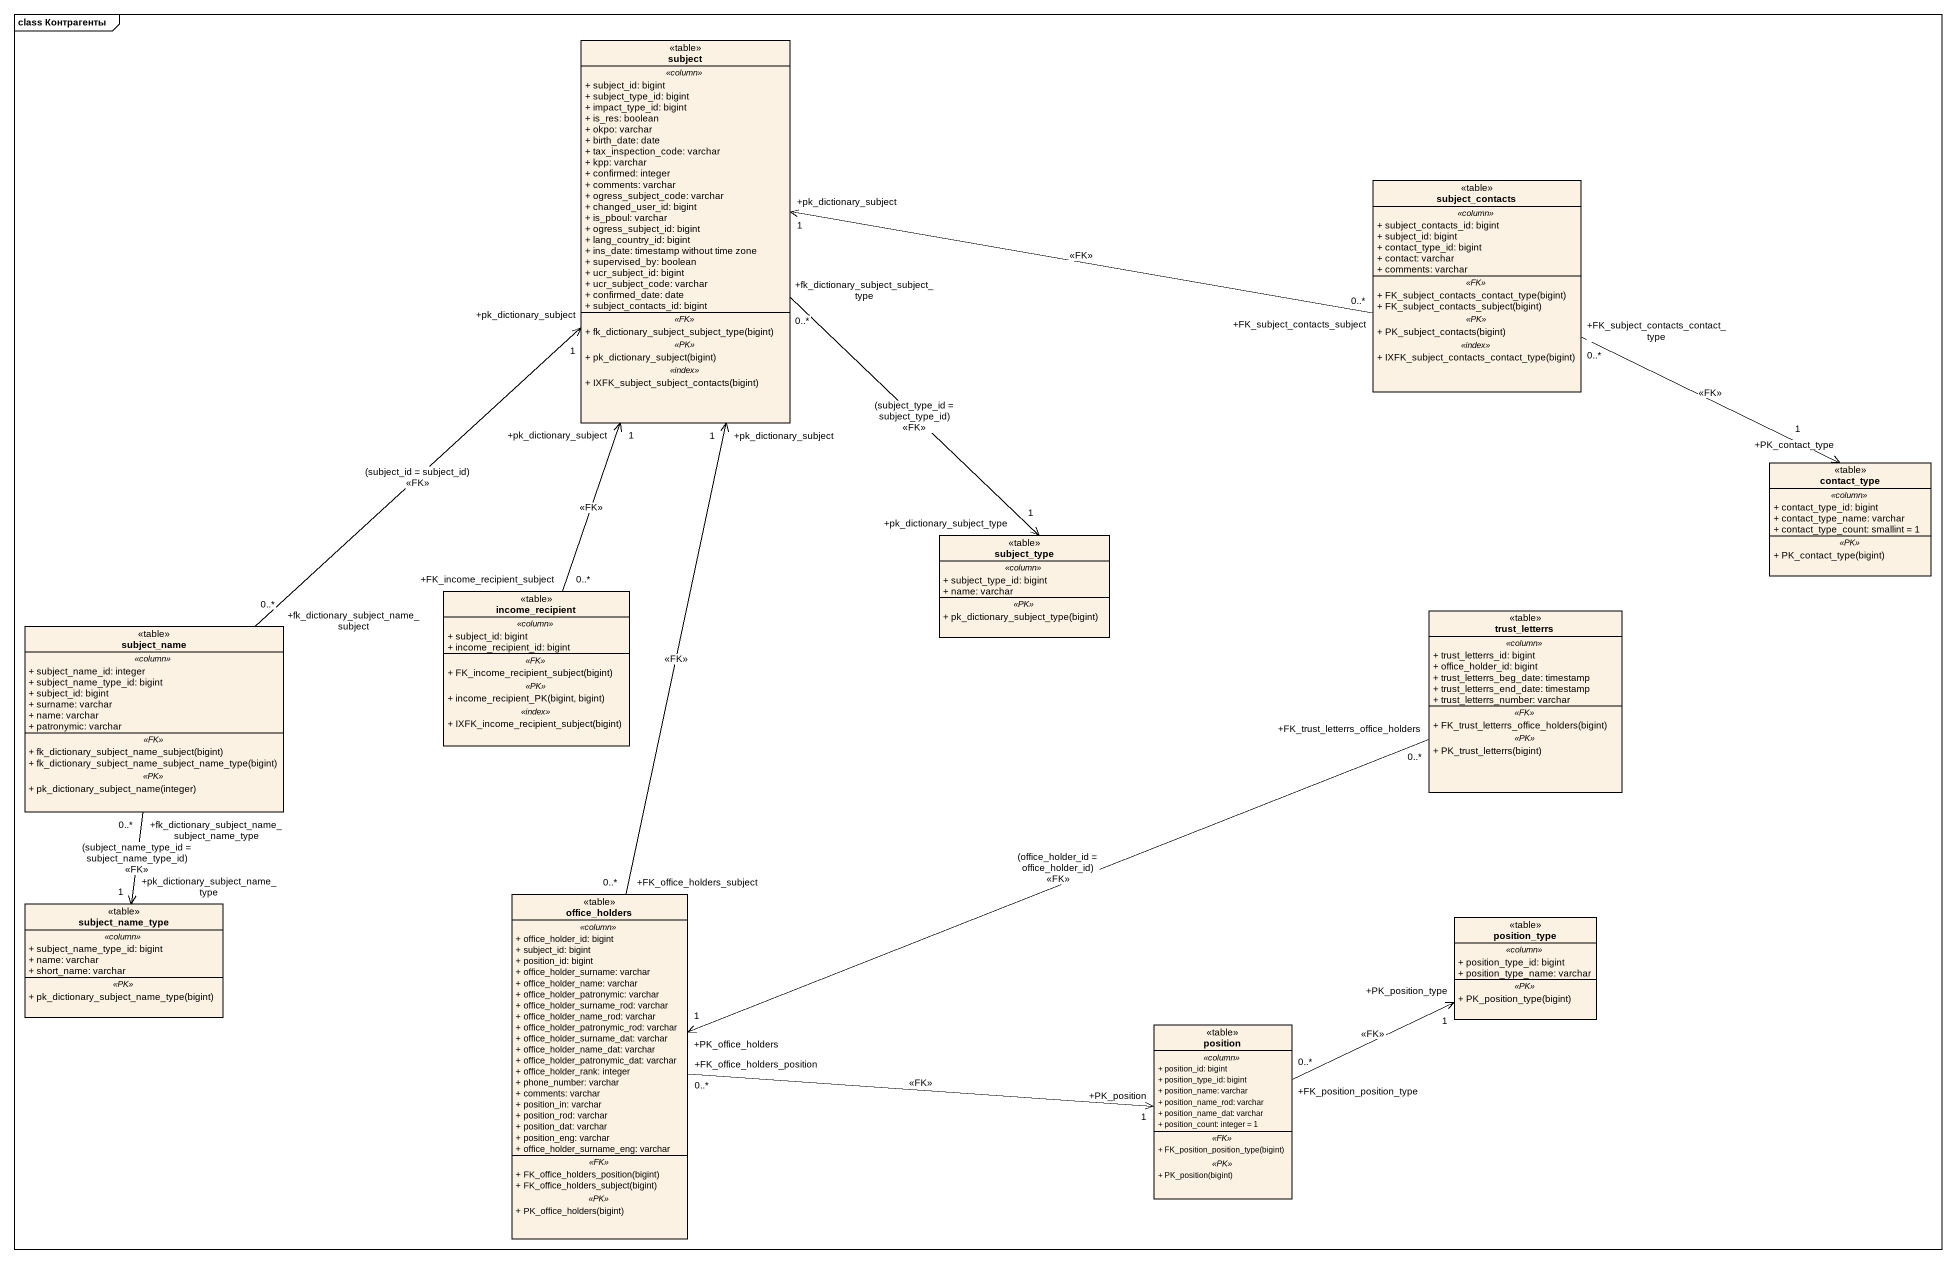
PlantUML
@startuml
mainframe class Контрагенты
hide circle
hide empty members
skinparam classAttributeIconSize 0
class subject <<table>> {
  .. <<column>> ..
  + subject_id: bigint
  + subject_type_id: bigint
  + impact_type_id: bigint
  + is_res: boolean
  + okpo: varchar
  + birth_date: date
  + tax_inspection_code: varchar
  + kpp: varchar
  + confirmed: integer
  + comments: varchar
  + ogress_subject_code: varchar
  + changed_user_id: bigint
  + is_pboul: varchar
  + ogress_subject_id: bigint
  + lang_country_id: bigint
  + ins_date: timestamp without time zone
  + supervised_by: boolean
  + ucr_subject_id: bigint
  + ucr_subject_code: varchar
  + confirmed_date: date
  + subject_contacts_id: bigint
  .. <<FK>> ..
  + fk_dictionary_subject_subject_type(bigint)
  .. <<PK>> ..
  + pk_dictionary_subject(bigint)
  .. <<index>> ..
  + IXFK_subject_subject_contacts(bigint)
}
class subject_contacts <<table>> {
  .. <<column>> ..
  + subject_contacts_id: bigint
  + subject_id: bigint
  + contact_type_id: bigint
  + contact: varchar
  + comments: varchar
  .. <<FK>> ..
  + FK_subject_contacts_contact_type(bigint)
  + FK_subject_contacts_subject(bigint)
  .. <<PK>> ..
  + PK_subject_contacts(bigint)
  .. <<index>> ..
  + IXFK_subject_contacts_contact_type(bigint)
}
class contact_type <<table>> {
  .. <<column>> ..
  + contact_type_id: bigint
  + contact_type_name: varchar
  + contact_type_count: smallint = 1
  .. <<PK>> ..
  + PK_contact_type(bigint)
}
class subject_type <<table>> {
  .. <<column>> ..
  + subject_type_id: bigint
  + name: varchar
  .. <<PK>> ..
  + pk_dictionary_subject_type(bigint)
}
class income_recipient <<table>> {
  .. <<column>> ..
  + subject_id: bigint
  + income_recipient_id: bigint
  .. <<FK>> ..
  + FK_income_recipient_subject(bigint)
  .. <<PK>> ..
  + income_recipient_PK(bigint, bigint)
  .. <<index>> ..
  + IXFK_income_recipient_subject(bigint)
}
class subject_name <<table>> {
  .. <<column>> ..
  + subject_name_id: integer
  + subject_name_type_id: bigint
  + subject_id: bigint
  + surname: varchar
  + name: varchar
  + patronymic: varchar
  .. <<FK>> ..
  + fk_dictionary_subject_name_subject(bigint)
  + fk_dictionary_subject_name_subject_name_type(bigint)
  .. <<PK>> ..
  + pk_dictionary_subject_name(integer)
}
class trust_letterrs <<table>> {
  .. <<column>> ..
  + trust_letterrs_id: bigint
  + office_holder_id: bigint
  + trust_letterrs_beg_date: timestamp
  + trust_letterrs_end_date: timestamp
  + trust_letterrs_number: varchar
  .. <<FK>> ..
  + FK_trust_letterrs_office_holders(bigint)
  .. <<PK>> ..
  + PK_trust_letterrs(bigint)
}
class subject_name_type <<table>> {
  .. <<column>> ..
  + subject_name_type_id: bigint
  + name: varchar
  + short_name: varchar
  .. <<PK>> ..
  + pk_dictionary_subject_name_type(bigint)
}
class office_holders <<table>> {
  .. <<column>> ..
  + office_holder_id: bigint
  + subject_id: bigint
  + position_id: bigint
  + office_holder_surname: varchar
  + office_holder_name: varchar
  + office_holder_patronymic: varchar
  + office_holder_surname_rod: varchar
  + office_holder_name_rod: varchar
  + office_holder_patronymic_rod: varchar
  + office_holder_surname_dat: varchar
  + office_holder_name_dat: varchar
  + office_holder_patronymic_dat: varchar
  + office_holder_rank: integer
  + phone_number: varchar
  + comments: varchar
  + position_in: varchar
  + position_rod: varchar
  + position_dat: varchar
  + position_eng: varchar
  + office_holder_surname_eng: varchar
  .. <<FK>> ..
  + FK_office_holders_position(bigint)
  + FK_office_holders_subject(bigint)
  .. <<PK>> ..
  + PK_office_holders(bigint)
}
class position_type <<table>> {
  .. <<column>> ..
  + position_type_id: bigint
  + position_type_name: varchar
  .. <<PK>> ..
  + PK_position_type(bigint)
}
class position <<table>> {
  .. <<column>> ..
  + position_id: bigint
  + position_type_id: bigint
  + position_name: varchar
  + position_name_rod: varchar
  + position_name_dat: varchar
  + position_count: integer = 1
  .. <<FK>> ..
  + FK_position_position_type(bigint)
  .. <<PK>> ..
  + PK_position(bigint)
}
subject "+fk_dictionary_subject_subject_type\n0..*" --> "+pk_dictionary_subject_type\n1" subject_type : (subject_type_id = subject_type_id)\n<<FK>>
subject_contacts "+FK_subject_contacts_subject\n0..*" -left-> "+pk_dictionary_subject\n1" subject : <<FK>>
subject_contacts "+FK_subject_contacts_contact_type\n0..*" --> "+PK_contact_type\n1" contact_type : <<FK>>
income_recipient "+FK_income_recipient_subject\n0..*" -up-> "+pk_dictionary_subject\n1" subject : <<FK>>
subject_name "+fk_dictionary_subject_name_subject\n0..*" -up-> "+pk_dictionary_subject\n1" subject : (subject_id = subject_id)\n<<FK>>
subject_name "+fk_dictionary_subject_name_subject_name_type\n0..*" --> "+pk_dictionary_subject_name_type\n1" subject_name_type : (subject_name_type_id = subject_name_type_id)\n<<FK>>
trust_letterrs "+FK_trust_letterrs_office_holders\n0..*" -left-> "+PK_office_holders\n1" office_holders : (office_holder_id = office_holder_id)\n<<FK>>
office_holders "+FK_office_holders_subject\n0..*" -up-> "+pk_dictionary_subject\n1" subject : <<FK>>
office_holders "+FK_office_holders_position\n0..*" -right-> "+PK_position\n1" position : <<FK>>
position "+FK_position_position_type\n0..*" -right-> "+PK_position_type\n1" position_type : <<FK>>
@enduml
